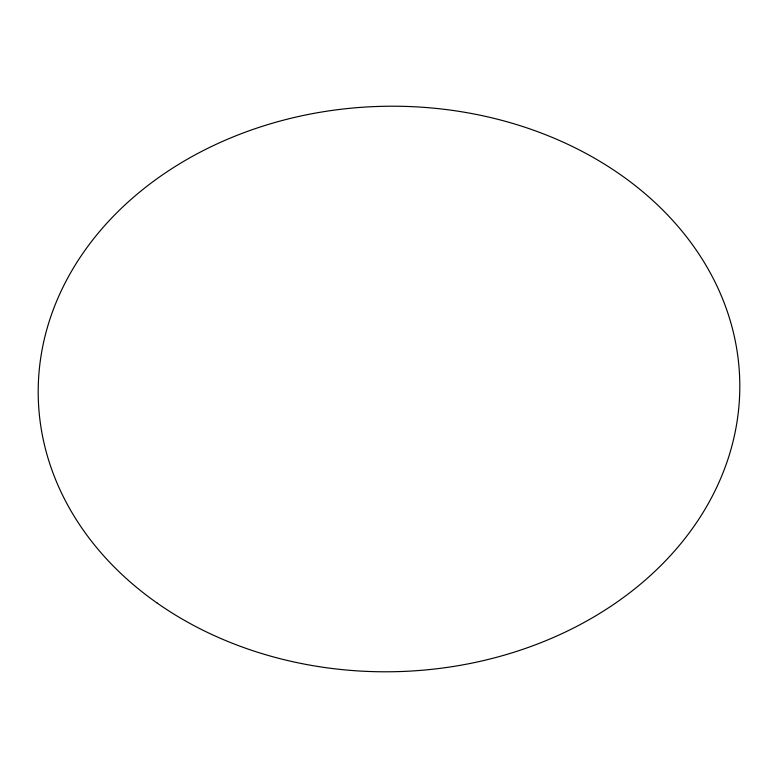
<?xml version="1.0" encoding="UTF-8"?>
<svg xmlns="http://www.w3.org/2000/svg" width="778" height="778" viewBox="0 0 778 778"><rect width="100%" height="100%" fill="white"/><g stroke="black" fill="none" stroke-linecap="round" stroke-linejoin="round"><path stroke-width="1.17" d="M157.224 603.115A350.839 282.754 -1.3 0 0 732.944 441.923A350.839 282.754 -1.3 0 0 276.832 121.961A350.839 282.754 -1.3 0 0 157.224 603.115"/></g></svg>
